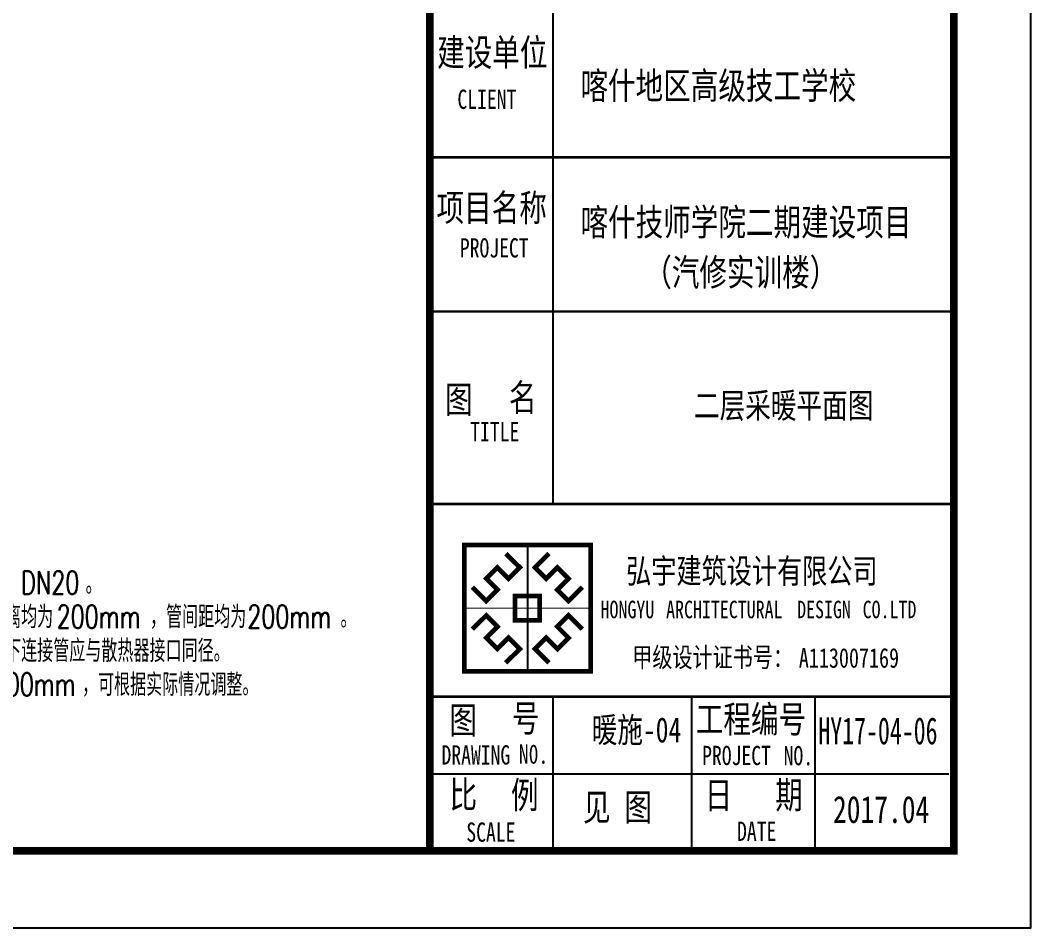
# Model space of a CAD drawing. Extents: x -37230 to 424755, y -141014 to 127947.
# Drawn here: x 309491 to 329170, y -3727 to 13946 of the extents above; entities that cross this region are included whole.
import ezdxf

# ---------------------------------------------------------------- set-up
doc = ezdxf.new("R2010")
doc.units = 0
doc.header["$LTSCALE"] = 1000
doc.header["$MEASUREMENT"] = 0
for name, color, linetype in [('PUB_Title(图框)', 130, 'Continuous'), ('TH_TEXT', 7, 'Continuous'), ('TK', 7, 'Continuous'), ('TWT_TITLE', 7, 'Continuous')]:
    doc.layers.add(name, color=color, linetype=linetype)
doc.styles.add('-宋体', font='', dxfattribs={"width": 0.75})
doc.styles.add('_TCH_DIM', font='SIMPLEX', dxfattribs={"bigfont": 'GBCBIG'})
doc.styles.get('-宋体').set_extended_font_data('SimSun')

# ---------------------------------------------------------------- blocks, each defined once
blk = doc.blocks.new('logo')
at = {"color": 6}
blk.add_line((1004, 2011), (1004, 0), dxfattribs=at)
at = {"color": 6, "const_width": 74.6}
for points in [[(0, 2011), (2008, 2011), (2008, 0), (0, 0)], [(809, 1198), (1199, 1198), (1199, 813), (809, 813)]]:
    blk.add_lwpolyline(points, close=True, dxfattribs=at)
at = {"color": 6}
blk.add_lwpolyline([(0, 2011), (2008, 2011), (2008, 0), (0, 0)], close=True, dxfattribs=at)
for points, const_width in [([(1004, 2011), (1004, 0)], 15.2), ([(660, 1874), (883, 1654), (704, 1475), (526, 1653), (350, 1477), (528, 1299), (350, 1120), (129, 1340)], 74.6), ([(1348, 1874), (1125, 1654), (1304, 1475), (1482, 1653), (1658, 1477), (1480, 1299), (1659, 1120), (1879, 1340)], 74.6), ([(0, 1006), (2008, 1006)], 15.2), ([(660, 137), (883, 357), (704, 536), (526, 358), (350, 534), (528, 712), (350, 891), (129, 671)], 74.6), ([(1348, 137), (1125, 357), (1304, 536), (1482, 358), (1658, 534), (1480, 712), (1659, 891), (1879, 671)], 74.6)]:
    blk.add_lwpolyline(points, dxfattribs=dict(at, const_width=const_width))
blk = doc.blocks.new('我')
at = {"layer": 'TK'}
for p, q in [((-66601, -67037), (-66601, -7037)), ((-64201, -60287), (-64201, -50537)), ((-66601, -56537), (-66601, -53537)), ((-66601, -64037), (-66601, -60287)), ((-66601, -60287), (-56401, -60287)), ((-66601, -65537), (-66601, -64037)), ((-66601, -64037), (-56401, -64037)), ((-66601, -64037), (-56498, -64037)), ((-64201, -67037), (-64201, -64037)), ((-61501, -67037), (-61501, -64037)), ((-59101, -67037), (-59101, -64037)), ((-66601, -67037), (-66601, -65537)), ((-66601, -65537), (-56498, -65537)), ((-66601, -65537), (-65101, -65537)), ((-65101, -65537), (-64801, -65537)), ((-64801, -65537), (-64501, -65537)), ((-56401, -67037), (-66601, -67037)), ((-66601, -67037), (-64051, -67037)), ((-56401, -67037), (-65329, -67037))]:
    blk.add_line(p, q, dxfattribs=at)
at = {"layer": 'TK', "const_width": 150}
blk.add_lwpolyline([(-66601, -7037), (-56401, -7037), (-56401, -67037), (-66601, -67037)], close=True, dxfattribs=at)
at = {"layer": 'TK', "const_width": 51}
for points in [[(-66601, -53537), (-56401, -53537)], [(-66601, -56537), (-56401, -56537)], [(-66601, -60287), (-56401, -60287)], [(-66601, -64037), (-56401, -64037)]]:
    blk.add_lwpolyline(points, dxfattribs=at)
at = {"layer": 'TK'}
blk.add_point((-56401, -67037), dxfattribs=at)
at = {"layer": 'TWT_TITLE'}
blk.add_lwpolyline([(-144001, -68537), (-54901, -68537), (-54901, -5537), (-144001, -5537)], close=True, dxfattribs=at)
at = {"layer": 'TWT_TITLE', "const_width": 150}
blk.add_lwpolyline([(-140251, -67037), (-56401, -67037), (-56401, -7037), (-140251, -7037)], close=True, dxfattribs=at)
at = {"layer": 'TK', "color": 5, "xscale": 1.224374664248899, "yscale": 1.224374664248899, "zscale": 1.224374664248899}
blk.add_blockref('logo', (-65933, -63545), dxfattribs=at)
at = {"layer": 'TK', "style": '-宋体', "width": 0.75}
for s, height, p in [('建设单位', 525, (-66462, -51754)), ('CLIENT', 375, (-66066, -52591)), ('项目名称', 525, (-66473, -54778)), ('PROJECT', 375, (-66019, -55485)), ('图', 525, (-66308, -58513)), ('名', 525, (-65064, -58475)), ('TITLE', 375, (-65818, -59063)), ('号', 525, (-65005, -64720)), ('工程编号', 525, (-61425, -64738)), ('图', 525, (-66223, -64757)), ('DRAWING', 375, (-66377, -65358)), ('N0.', 375, (-64871, -65342)), ('PROJECT', 375, (-61301, -65369)), ('NO.', 375, (-59714, -65373)), ('比', 525, (-66220, -66205)), ('例', 525, (-65023, -66214)), ('日', 525, (-61251, -66218)), ('期', 525, (-59878, -66214)), ('见 图', 525, (-63620, -66451)), ('SCALE', 375, (-65893, -66862)), ('DATE', 375, (-60621, -66845))]:
    blk.add_text(s, height=height, dxfattribs=at).set_placement(p)
at = {"layer": 'TK', "color": 3, "style": '-宋体'}
for s, width, p in [('喀什地区高级技工学校', 0.75, (-63671, -52400)), ('喀什技师学院二期建设项目', 0.75, (-63671, -55059)), ('（汽修实训楼）', 0.75, (-62428, -56036)), ('HY17-04-06 ', 0.65, (-59038, -64964)), ('2017.04', 0.75, (-58753, -66495))]:
    blk.add_text(s, height=525, dxfattribs=dict(at, width=width)).set_placement(p)
at = {"layer": 'TK', "color": 9, "style": '-宋体', "width": 0.75}
for s, height, p in [('弘宇建筑设计有限公司', 478.5, (-62780, -61828)), ('HONGYU', 341.8, (-63279, -62510)), ('ARCHITECTURAL', 341.77, (-62003, -62510)), ('DESIGN', 341.8, (-59451, -62510)), ('CO.LTD', 341.8, (-58175, -62510)), ('甲级设计证书号：', 382.6, (-62662, -63460)), ('A113007169', 382.6, (-59418, -63473))]:
    blk.add_text(s, height=height, dxfattribs=at).set_placement(p)

msp = doc.modelspace()

# ---------------------------------------------------------------- block references
msp.add_blockref('我', (384071.6, 64809.9))

# ---------------------------------------------------------------- texts
at = {"layer": 'PUB_Title(图框)', "color": 3, "style": '-宋体', "width": 0.75}
for s, p in [('二层采暖平面图', (322612.7, 6198.9)), ('暖施-04', (320620.9, -117.2))]:
    msp.add_text(s, height=487.5, dxfattribs=at).set_placement(p)
at = {"layer": 'TH_TEXT', "color": 3, "style": '_TCH_DIM', "width": 0.705882}
for s, p in [('DN20', (309510.6, 2767.4)), ('200mm', (310203, 2107.4)), ('200mm', (313913.9, 2107.4)), ('100mm', (308939.2, 787.4))]:
    msp.add_text(s, height=450, dxfattribs=at).set_placement(p)
at = {"layer": 'TH_TEXT', "color": 3, "style": '_TCH_DIM'}
for s, height, p in [('。', 434, (310766.1, 2767.4)), ('、采暖水平管道除标注外，离墙、柱距离均为', 434.043, (303883.9, 2107.4)), ('，管间距均为', 434.04, (312018.2, 2107.4)), ('。', 434, (315729, 2107.4)), ('、散热器同侧连接时，散热器之间的上下连接管应与散热器接口同径。', 434.043, (303883.9, 1447.4)), ('，可根据实际情况调整。', 434.043, (310693.8, 787.4))]:
    msp.add_text(s, height=height, dxfattribs=at).set_placement(p)

doc.saveas('drawing.dxf')
